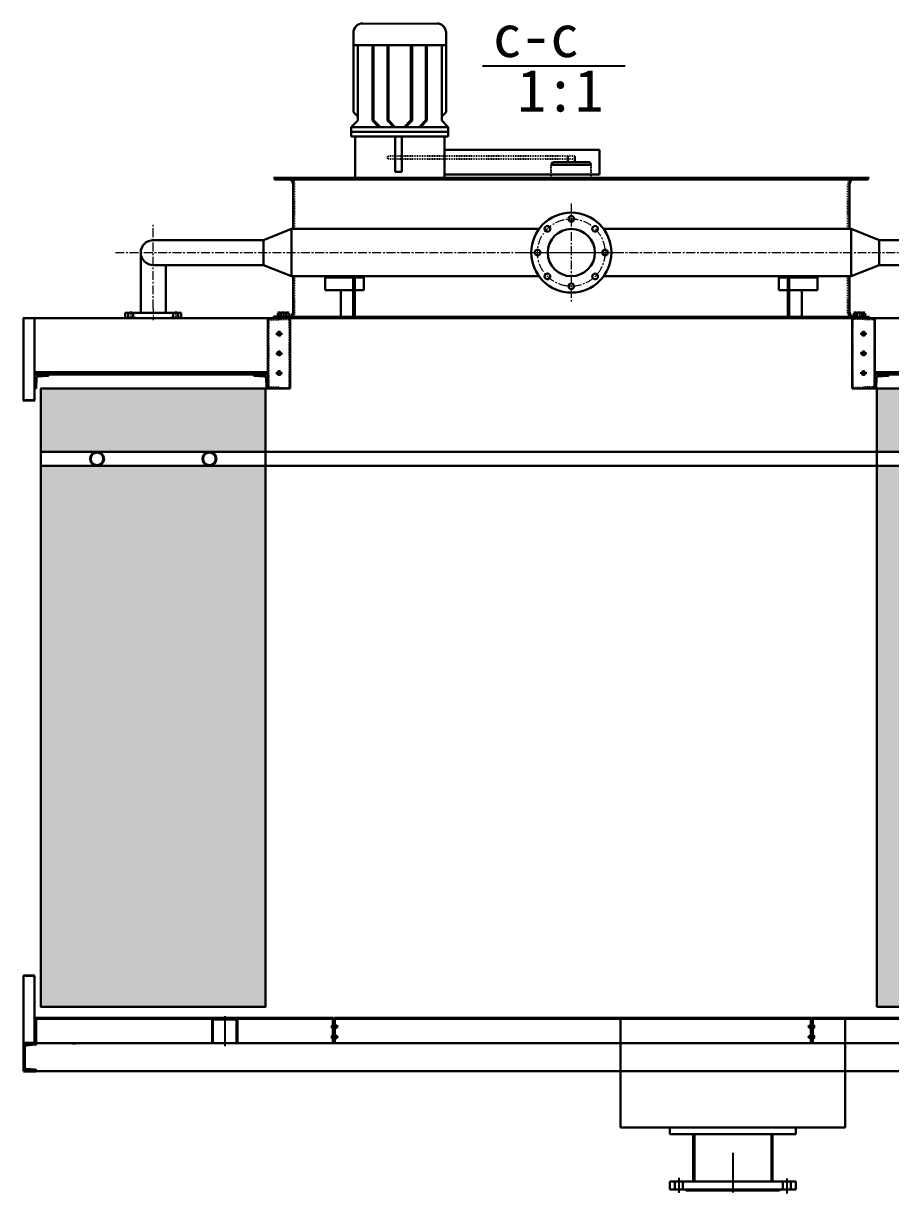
# Model space of a CAD drawing. Header units: millimetres. Extents: x 30580 to 65675, y -20119 to -7519.
# Drawn here: x 43019 to 46105, y -17993 to -13826 of the extents above; entities that cross this region are included whole.
import ezdxf

# ---------------------------------------------------------------- set-up
doc = ezdxf.new("R2010")
doc.units = ezdxf.units.MM
for name, pattern in [('CENTER', [50.799999713897705, 31.75, -6.349999904632568, 6.349999904632568, -6.349999904632568]), ('CENTER2', [28.574999094009403, 19.04999923706055, -3.174999952316284, 3.174999952316284, -3.174999952316284]), ('EB_DASH', [6, 3, -3]), ('EB_DASHDOT', [39, 30, -3, 3, -3])]:
    doc.linetypes.add(name, pattern=pattern)
for name, color, linetype, lineweight in [('01', 7, 'Continuous', 30), ('2细线层', 4, 'Continuous', 18), ('CAXA0', 7, 'Continuous', 35), ('CAXA1', 1, 'EB_DASHDOT', 25), ('CAXA2', 6, 'EB_DASH', 25), ('中心线层', 1, 'CENTER', 18), ('点化线', 1, 'CENTER2', 13), ('轮廓线', 7, 'Continuous', 30)]:
    doc.layers.add(name, color=color, linetype=linetype, lineweight=lineweight)

# ---------------------------------------------------------------- blocks, each defined once
blk = doc.blocks.new('CAXBLOCK12')
at = {"layer": 'CAXA0'}
for p, q in [((0, 0), (0, -100)), ((45, 0), (0, 0)), ((45, -2.752012759203353), (45, 0)), ((4, -14.52540580533605), (4, -85.47459419466395)), ((42.69936305570809, -5.244050955541752), (10.16570701070668, -7.846743439142301)), ((0, -100), (45, -100)), ((42.69936305570809, -94.75594904445461), (10.16570701070668, -92.15325656085406)), ((45, -97.24798724079665), (45, -100))]:
    blk.add_line(p, q, dxfattribs=at)
for centre, radius, start, end in [((10.70000000000073, -14.52540580533605), 6.699999999999996, 94.57392125992277, 180.0000000000197), ((42.5, -2.752012759203353), 2.499999999999999, 274.5739212599156, 1.982630566237098e-11), ((10.70000000000073, -85.47459419466395), 6.700000000000045, 180, 265.4260787400985), ((42.5, -97.24798724079665), 2.5, 3.256887993818641e-13, 85.4260787400992)]:
    blk.add_arc(centre, radius, start, end, dxfattribs=at)
blk = doc.blocks.new('A$C3F365CF5')
at = {"layer": '点化线'}
for p, q in [((9.743752378737554, 180.0000108328531), (38.26096123585012, 180.0000108328531)), ((5.512731149792671e-06, 100.0000108328531), (41.02404237777228, 100.0000108328531)), ((9.743752378737554, 20.00001083285315), (38.26096123585012, 20.00001083285315))]:
    blk.add_line(p, q, dxfattribs=at)
at = {"layer": '轮廓线'}
for p, q in [((14.7972062114859, 200.0000108328531), (32.7972062114859, 200.0000108328531)), ((14.7972062114859, 200.0000108328531), (14.7972062114859, 1.083285314962268e-05)), ((14.7972062114859, 189.0000108326349), (32.7972062114859, 189.0000108326349)), ((14.79720621142769, 171.0000108326349), (32.79720621142769, 171.0000108326349)), ((32.7972062114859, 200.0000108328531), (32.7972062114859, 163.7190881663118)), ((32.7972062114859, 163.7190881662536), (34.7972062114859, 160.9288321872009)), ((34.7972062114859, 160.9288321872446), (34.7972062114859, 39.0711894785054)), ((14.7972062114859, 29.00001083310053), (32.7972062114859, 29.00001083310053)), ((14.7972062114859, 11.00001083308598), (32.7972062114859, 11.00001083308598)), ((14.7972062114859, 1.083286770153791e-05), (32.7972062114859, 1.083288225345314e-05)), ((32.7972062114859, 36.28093349945266), (34.7972062114859, 39.0711894785054)), ((32.7972062114859, 36.28093349948176), (32.7972062114859, 1.083285314962268e-05))]:
    blk.add_line(p, q, dxfattribs=at)
blk = doc.blocks.new('A$C2E62218D')
at = {"layer": '01'}
for centre, radius in [((181.8021443689649, 174.0558783907327), 142.5), ((181.8021443689649, 294.0558783907327), 10), ((96.94933062657947, 258.9086921331327), 10), ((181.8021443689649, 174.0558783907327), 84), ((266.6549581113213, 258.9086921331327), 10), ((61.80214436896495, 174.0558783908054), 10), ((301.8021443689067, 174.0558783907181), 10), ((96.94933062657947, 89.20306464836176), 10), ((266.6549581113213, 89.20306464839086), 10), ((181.8021443689067, 54.05587839074724), 10)]:
    blk.add_circle(centre, radius, dxfattribs=at)
at = {"layer": '中心线层'}
for p, q in [((181.8021443689649, 348.9143907393009), (181.8021443689649, 0)), ((0, 174.0558783907327), (360.3147563575767, 174.0558783907327))]:
    blk.add_line(p, q, dxfattribs=at)
blk.add_circle((181.8021443689649, 174.0558783907327), 120, dxfattribs=at)

msp = doc.modelspace()

# ---------------------------------------------------------------- hatches: boundary and pattern name
at = {"layer": '01'}
h = msp.add_hatch(dxfattribs=at)
h.set_pattern_fill('USERPATTERN', color=256, style=0, pattern_type=0)
h.set_pattern_definition([(45, (-201922.747689261, 65165.57079542776), (1.110223024625157e-16, 1.436840979371065), [3.048, -1.016]), (135, (-201922.029269261, 65166.28921542777), (-1.436840979371065, 3.33066907387547e-16), [3.048, -1.016])])
h.paths.add_polyline_path([(43115.84426423993, -15068.69350065702), (43058.54064484777, -15068.693500657), (43058.54064484777, -15076.693500657), (43115.84426423999, -15076.693500657)], flags=0)
h.paths.add_polyline_path([(43165.84426423999, -15068.693500657), (43125.84426423999, -15068.69350065699), (43125.84426423993, -15076.693500657), (43165.84426423999, -15076.693500657)], flags=0)
h.paths.add_polyline_path([(43215.84426423999, -15068.69350065702), (43175.84426423999, -15068.69350065702), (43175.84426423999, -15076.693500657), (43215.84426423999, -15076.693500657)], flags=0)
h.paths.add_polyline_path([(43265.84426423999, -15068.69350065702), (43225.84426423999, -15068.69350065702), (43225.84426423999, -15076.693500657), (43265.84426423999, -15076.693500657)], flags=0)
h.paths.add_polyline_path([(43315.84426423999, -15068.693500657), (43275.84426423999, -15068.693500657), (43275.84426423999, -15076.693500657), (43315.84426423999, -15076.693500657)], flags=0)
h.paths.add_polyline_path([(43365.84426423999, -15068.69350065702), (43325.84426423999, -15068.69350065702), (43325.84426423999, -15076.693500657), (43365.84426423999, -15076.693500657)], flags=0)
h.paths.add_polyline_path([(43415.84426423993, -15068.693500657), (43375.84426423999, -15068.693500657), (43375.84426423999, -15076.693500657), (43415.84426423999, -15076.693500657)], flags=0)
h.paths.add_polyline_path([(43465.84426423993, -15068.69350065699), (43425.84426423999, -15068.693500657), (43425.84426423993, -15076.693500657), (43465.84426423999, -15076.693500657)], flags=0)
h.paths.add_polyline_path([(43515.84426423999, -15068.69350065702), (43475.84426423999, -15068.69350065702), (43475.84426423993, -15076.693500657), (43515.84426423993, -15076.693500657)], flags=0)
h.paths.add_polyline_path([(43565.84426423999, -15068.693500657), (43525.84426423999, -15068.693500657), (43525.84426423999, -15076.693500657), (43565.84426423999, -15076.693500657)], flags=0)
h.paths.add_polyline_path([(43615.84426423999, -15068.69350065702), (43575.84426423999, -15068.69350065702), (43575.84426423999, -15076.693500657), (43615.84426423999, -15076.693500657)], flags=0)
h.paths.add_polyline_path([(43665.84426423999, -15068.693500657), (43625.84426423999, -15068.693500657), (43625.84426423999, -15076.693500657), (43665.84426423999, -15076.693500657)], flags=0)
h.paths.add_polyline_path([(43715.84426423993, -15068.69350065702), (43675.84426423999, -15068.69350065702), (43675.84426423999, -15076.693500657), (43715.84426423993, -15076.693500657)], flags=0)
h.paths.add_polyline_path([(43765.84426423999, -15068.69350065702), (43725.84426423999, -15068.69350065702), (43725.84426423999, -15076.693500657), (43765.84426423999, -15076.693500657)], flags=0)
h.paths.add_polyline_path([(43815.84426423999, -15068.693500657), (43775.84426423999, -15068.693500657), (43775.84426423993, -15076.693500657), (43815.84426423999, -15076.693500657)], flags=0)
h.paths.add_polyline_path([(43888.47289830922, -15068.69350065702), (43825.84426423999, -15068.69350065703), (43825.84426423999, -15076.693500657), (43888.47289830922, -15076.693500657)], flags=0)
h = msp.add_hatch(dxfattribs=at)
h.set_pattern_fill('USERPATTERN', color=256, style=0, pattern_type=0)
h.set_pattern_definition([(135, (-201922.747689261, 65165.57079542776), (-1.436840979371065, 6.661338147750939e-16), [3.048, -1.016]), (45.00000000000001, (-201923.466109261, 65166.28921542777), (3.33066907387547e-16, 1.436840979371065), [3.048, -1.016])])
h.paths.add_polyline_path([(46821.2369908348, -15068.69350065702), (46878.54061022696, -15068.693500657), (46878.5406102269, -15076.693500657), (46821.23699083475, -15076.693500657)], flags=0)
h.paths.add_polyline_path([(46771.23699083475, -15068.693500657), (46811.2369908348, -15068.69350065699), (46811.2369908348, -15076.693500657), (46771.2369908348, -15076.693500657)], flags=0)
h.paths.add_polyline_path([(46721.23699083475, -15068.69350065702), (46761.2369908348, -15068.69350065702), (46761.23699083475, -15076.693500657), (46721.2369908348, -15076.693500657)], flags=0)
h.paths.add_polyline_path([(46671.2369908348, -15068.69350065702), (46711.2369908348, -15068.69350065702), (46711.2369908348, -15076.693500657), (46671.23699083475, -15076.693500657)], flags=0)
h.paths.add_polyline_path([(46621.23699083475, -15068.693500657), (46661.2369908348, -15068.693500657), (46661.2369908348, -15076.693500657), (46621.2369908348, -15076.693500657)], flags=0)
h.paths.add_polyline_path([(46571.2369908348, -15068.69350065702), (46611.2369908348, -15068.69350065702), (46611.23699083475, -15076.693500657), (46571.2369908348, -15076.693500657)], flags=0)
h.paths.add_polyline_path([(46521.2369908348, -15068.693500657), (46561.2369908348, -15068.693500657), (46561.2369908348, -15076.693500657), (46521.2369908348, -15076.693500657)], flags=0)
h.paths.add_polyline_path([(46471.2369908348, -15068.69350065699), (46511.2369908348, -15068.693500657), (46511.2369908348, -15076.693500657), (46471.2369908348, -15076.693500657)], flags=0)
h.paths.add_polyline_path([(46421.2369908348, -15068.69350065702), (46461.2369908348, -15068.69350065702), (46461.2369908348, -15076.693500657), (46421.2369908348, -15076.693500657)], flags=0)
h.paths.add_polyline_path([(46371.2369908348, -15068.693500657), (46411.2369908348, -15068.693500657), (46411.2369908348, -15076.693500657), (46371.23699083475, -15076.693500657)], flags=0)
h.paths.add_polyline_path([(46321.2369908348, -15068.69350065702), (46361.2369908348, -15068.69350065702), (46361.2369908348, -15076.693500657), (46321.2369908348, -15076.693500657)], flags=0)
h.paths.add_polyline_path([(46271.2369908348, -15068.693500657), (46311.2369908348, -15068.693500657), (46311.2369908348, -15076.693500657), (46271.2369908348, -15076.693500657)], flags=0)
h.paths.add_polyline_path([(46221.2369908348, -15068.69350065702), (46261.2369908348, -15068.69350065702), (46261.2369908348, -15076.693500657), (46221.2369908348, -15076.693500657)], flags=0)
h.paths.add_polyline_path([(46171.2369908348, -15068.69350065702), (46211.2369908348, -15068.69350065702), (46211.23699083475, -15076.693500657), (46171.23699083475, -15076.693500657)], flags=0)
h.paths.add_polyline_path([(46121.2369908348, -15068.693500657), (46161.2369908348, -15068.693500657), (46161.2369908348, -15076.693500657), (46121.2369908348, -15076.693500657)], flags=0)
h.paths.add_polyline_path([(46048.60835676552, -15068.69350065702), (46111.2369908348, -15068.69350065703), (46111.23699083475, -15076.693500657), (46048.60835676552, -15076.693500657)], flags=0)
at = {"layer": '2细线层'}
h = msp.add_hatch(dxfattribs=at)
h.set_pattern_fill('HONEY', color=256, scale=10, style=0)
h.set_pattern_definition([(0, (-189834.2508251867, 72633.76065054853), (47.625, 27.4963), [31.75, -63.5]), (120, (-189834.2508251867, 72633.76065054853), (-47.62499431007805, 27.49630985523391), [31.74999999999998, -63.49999999999995]), (59.99999999999999, (-189834.2508251867, 72633.76065054853), (5.689921946938625e-06, 54.99260985523389), [-63.5, 31.75])])
h.paths.add_polyline_path([(43880.54064482903, -15351.69350065699), (43080.54064482903, -15351.69350065699), (43080.54064482903, -17327.31120581992), (43880.54064482903, -17327.31120581992)])
h.paths.add_polyline_path([(43880.54064482903, -15401.69350065699), (43880.54064482903, -15126.69350065699), (43080.54064482903, -15126.69350065699), (43080.54064482903, -15401.69350065699)])
h.paths.add_polyline_path([(46056.54064484777, -15126.69350065699), (46056.54064484777, -15401.69350065699), (46856.54064484777, -15401.69350065699), (46856.54064484777, -15126.69350065699)])
h.paths.add_polyline_path([(46056.54064484777, -17327.31120581992), (46856.54064484777, -17327.31120581992), (46856.54064484777, -15351.69350065699), (46056.54064484777, -15351.69350065699)])

# ---------------------------------------------------------------- linework, layer by layer
at = {"ltscale": 150}
msp.add_line((44226.0951926385, -13826.31061990236), (44489.70042528542, -13826.31061990236), dxfattribs=at)
at = {"color": 3, "ltscale": 150}
msp.add_line((44652.32864382543, -13977.78084130242), (45160.04652209964, -13977.78084130242), dxfattribs=at)
for p, q in [((45407.04064484777, -17781.3106199023), (45407.04064484777, -17949.8506199023)), ((45680.04064484777, -17781.31061990229), (45680.04064484777, -17949.8506199023))]:
    msp.add_line(p, q)
at = {"layer": '01', "ltscale": 10}
for p, q in [((44193.14453855767, -14142.32066729815), (44193.14453855767, -13859.26126852571)), ((44522.65107936614, -14142.32066729815), (44522.65107936614, -13859.26126852571)), ((44522.65107936614, -13903.90459241132), (44193.14453855767, -13903.90459241132)), ((44208.27494109298, -14172.5814723689), (44208.27494109298, -13903.90459241132)), ((44261.23134996688, -14172.5814723689), (44261.23134996688, -13903.90459241132)), ((44265.01395060057, -14171.01466788531), (44265.01395060057, -13903.90459241132)), ((44314.18775884066, -14172.5814723689), (44314.18775884066, -13903.90459241132)), ((44317.97035947446, -14171.01466788531), (44317.97035947446, -13903.90459241132)), ((44397.82525844946, -14171.01466788531), (44397.82525844946, -13903.90459241132)), ((44401.60785908315, -14172.5814723689), (44401.60785908361, -13903.90459241132)), ((44450.78166732324, -14171.01466788531), (44450.78166732324, -13903.90459241132)), ((44454.56426795716, -14172.5814723689), (44454.56426795716, -13903.90459241132)), ((44507.52067683094, -14172.5814723689), (44507.52067683094, -13903.90459241132)), ((44208.27494109298, -14157.45106983353), (44193.14453855767, -14142.32066729815)), ((44507.52067683094, -14157.45106983353), (44522.65107936614, -14142.32066729815)), ((44208.27494109298, -14172.5814723689), (44185.57933728995, -14195.27707617196)), ((44530.21628063386, -14195.27707617196), (44185.57933728995, -14195.27707617196)), ((44185.57933728995, -14195.27707617196), (44185.57933728995, -14228.90019258099)), ((44261.23134996688, -14172.5814723689), (44283.92695377003, -14195.27707617196)), ((44265.01395060057, -14171.01466788531), (44289.27635888725, -14195.27707617195)), ((44314.18775884066, -14172.5814723689), (44336.88336264358, -14195.27707617196)), ((44317.97035947446, -14171.01466788531), (44342.23276776115, -14195.27707617195)), ((44397.82525844946, -14171.01466788531), (44373.56285016278, -14195.27707617195)), ((44401.60785908315, -14172.5814723689), (44378.91225528023, -14195.27707617196)), ((44450.78166732324, -14171.01466788531), (44426.51925903656, -14195.27707617195)), ((44454.56426795716, -14172.5814723689), (44431.86866415401, -14195.27707617196)), ((44507.52067683094, -14172.5814723689), (44530.21628063386, -14195.27707617196)), ((44530.21628063386, -14212.08863437648), (44185.57933728995, -14212.08863437648)), ((44530.21628063386, -14228.900192581), (44185.57933728995, -14228.90019258099)), ((43908.47289830922, -14376.31061990238), (43964.24979089315, -14376.31061990238)), ((43912.15503627701, -14381.88830914541), (43912.15503627701, -14376.31061990238)), ((43912.15503627701, -14376.31061990238), (45964.92618921619, -14376.31061990241)), ((43912.15503627701, -14381.88830914541), (43964.249788773, -14381.88830914541)), ((43912.15503627701, -14381.88830914542), (45964.92618921619, -14381.88830914544)), ((43978.19401400081, -14558.31061990248), (43978.19401400087, -14395.83253225271)), ((44549.887935149, -14376.31061990238), (45968.60835678408, -14376.31061990242)), ((45958.88724107387, -14558.31061990248), (45958.88724107387, -14395.83253225271)), ((46028.60835676552, -14376.31061990238), (45972.83146418158, -14376.31061990238)), ((46024.92621879773, -14381.88830914541), (45972.83146630174, -14381.88830914541)), ((46024.92621879773, -14381.88830914541), (46024.92621879773, -14376.31061990238)), ((43978.19401400087, -14856.78870755187), (43978.19401400081, -14726.31061990248)), ((45958.88724107387, -14856.78870755187), (45958.88724107387, -14726.31061990248)), ((43968.47289830922, -14876.31061990239), (45968.60835678408, -14876.31061990248))]:
    msp.add_line(p, q, dxfattribs=at)
at = {"layer": '01'}
for p, q in [((43872.52401466433, -14597.81061990247), (43972.52401466433, -14558.31061990248)), ((43972.52401466433, -14558.3106199025), (44853.43089727963, -14558.3106199025)), ((43972.52401466433, -14726.31061990248), (43972.52401466433, -14558.31061990248)), ((45083.65035779505, -14558.31061990251), (45964.55724041034, -14558.31061990248)), ((45964.55724041034, -14726.31061990248), (45964.55724041034, -14558.31061990248)), ((46064.55724041034, -14597.81061990247), (45964.55724041034, -14558.31061990248)), ((43480.54062752808, -14597.81061990247), (43872.52401466433, -14597.81061990247)), ((43872.52401466433, -14686.81061990245), (43872.52401466433, -14597.81061990247)), ((46456.54062754659, -14597.81061990247), (46064.55724041034, -14597.81061990247)), ((46064.55724041034, -14686.81061990245), (46064.55724041034, -14597.81061990247)), ((43436.04062752803, -14856.3106199025), (43436.04062752814, -14642.31061990245)), ((43480.54062752808, -14686.81061990247), (43872.52401466433, -14686.81061990247)), ((43525.04062752808, -14856.3106199025), (43525.04062752814, -14686.81061990247)), ((43872.52401466433, -14686.81061990247), (43972.52401466433, -14726.31061990248)), ((46064.55724041034, -14686.81061990247), (45964.55724041034, -14726.31061990248)), ((46456.54062754659, -14686.81061990247), (46064.55724041034, -14686.81061990247)), ((43972.52401466433, -14726.31061990248), (44853.43089727963, -14726.31061990248)), ((44230.28335147676, -14726.31061990245), (44092.24723967873, -14726.31061990247)), ((44092.24723967873, -14776.31061990247), (44092.24723967873, -14726.31061990247)), ((44230.28335147676, -14731.31061990245), (44092.24723967873, -14731.31061990247)), ((44192.7590506632, -14731.31061990245), (44192.7590506632, -14876.31061990241)), ((44197.7590506632, -14731.31061990245), (44197.7590506632, -14876.31061990241)), ((44230.28335147676, -14776.31061990245), (44230.28335147676, -14726.31061990245)), ((45083.65035779505, -14726.3106199025), (45964.55724041034, -14726.3106199025)), ((45706.79790359792, -14726.31061990245), (45844.83401539594, -14726.31061990247)), ((45706.79790359792, -14776.31061990245), (45706.79790359792, -14726.31061990245)), ((45706.79790359792, -14731.31061990245), (45844.83401539594, -14731.31061990247)), ((45739.32220441148, -14731.31061990245), (45739.32220441154, -14876.31061990241)), ((45744.32220441148, -14731.31061990245), (45744.32220441154, -14876.31061990241)), ((45844.83401539594, -14776.31061990247), (45844.83401539594, -14726.31061990247)), ((44192.75905066314, -14776.31061990245), (44092.24723967873, -14776.31061990247)), ((44147.75905066314, -14776.31061990247), (44147.7590506632, -14876.31061990241)), ((44230.28335147676, -14776.31061990245), (44197.7590506632, -14776.31061990245)), ((45706.79790359792, -14776.31061990245), (45739.32220441148, -14776.31061990245)), ((45744.32220441154, -14776.31061990245), (45844.83401539594, -14776.31061990247)), ((45789.32220441154, -14776.31061990247), (45789.32220441154, -14876.31061990241)), ((43055.54064484777, -14876.3106199025), (46881.54064484777, -14876.31061990251)), ((43888.47289830922, -14876.3106199025), (43888.47289830922, -15126.3106199025)), ((43968.47289830922, -15126.3106199025), (43968.47289830922, -14876.3106199025)), ((45968.60835676552, -15126.3106199025), (45968.60835676552, -14876.3106199025)), ((46048.60835676552, -14876.3106199025), (46048.60835676552, -15126.3106199025)), ((43058.54064484783, -15068.693500657), (43888.47289830922, -15068.693500657)), ((43058.54064484783, -15126.693500657), (43058.54064484783, -15076.693500657)), ((43058.54064484783, -15076.693500657), (43108.54064484783, -15076.693500657)), ((43058.54064484783, -15076.693500657), (43888.47289830922, -15076.693500657)), ((43058.54064484783, -15076.693500657), (43058.54064484777, -15126.693500657)), ((43070.04064484789, -15083.19350065702), (43106.04064484777, -15081.693500657)), ((43108.54064484777, -15079.193500657), (43108.54064484783, -15076.693500657)), ((43115.84426423999, -15068.693500657), (43115.84426423999, -15076.693500657)), ((43125.84426423999, -15068.693500657), (43125.84426423999, -15076.693500657)), ((43165.84426423999, -15068.693500657), (43165.84426423999, -15076.693500657)), ((43175.84426423999, -15068.693500657), (43175.84426423999, -15076.693500657)), ((43215.84426423999, -15068.693500657), (43215.84426423999, -15076.693500657)), ((43225.84426423999, -15068.693500657), (43225.84426423999, -15076.693500657)), ((43265.84426423999, -15068.693500657), (43265.84426423999, -15076.693500657)), ((43275.84426423999, -15068.693500657), (43275.84426423999, -15076.693500657)), ((43315.84426423999, -15068.693500657), (43315.84426423999, -15076.693500657)), ((43325.84426423999, -15068.693500657), (43325.84426423999, -15076.693500657)), ((43365.84426423999, -15068.693500657), (43365.84426423999, -15076.693500657)), ((43375.84426423999, -15068.693500657), (43375.84426423999, -15076.693500657)), ((43415.84426423999, -15068.693500657), (43415.84426423999, -15076.693500657)), ((43425.84426423999, -15068.693500657), (43425.84426423999, -15076.693500657)), ((43465.84426423999, -15068.693500657), (43465.84426423999, -15076.693500657)), ((43475.84426423999, -15068.693500657), (43475.84426423999, -15076.693500657)), ((43515.84426423999, -15068.693500657), (43515.84426423999, -15076.693500657)), ((43525.84426423999, -15068.693500657), (43525.84426423999, -15076.693500657)), ((43565.84426423999, -15068.693500657), (43565.84426423999, -15076.693500657)), ((43575.84426423999, -15068.693500657), (43575.84426423999, -15076.693500657)), ((43615.84426423999, -15068.693500657), (43615.84426423999, -15076.693500657)), ((43625.84426423999, -15068.693500657), (43625.84426423999, -15076.693500657)), ((43665.84426423999, -15068.693500657), (43665.84426423999, -15076.693500657)), ((43675.84426423999, -15068.693500657), (43675.84426423999, -15076.693500657)), ((43715.84426423999, -15068.693500657), (43715.84426423999, -15076.693500657)), ((43725.84426423999, -15068.693500657), (43725.84426423999, -15076.693500657)), ((43765.84426423999, -15068.693500657), (43765.84426423999, -15076.693500657)), ((43775.84426423999, -15068.693500657), (43775.84426423999, -15076.693500657)), ((43815.84426423999, -15068.693500657), (43815.84426423999, -15076.693500657)), ((43825.84426423999, -15068.693500657), (43825.84426423999, -15076.693500657)), ((43888.47289830922, -15076.693500657), (43838.47289830922, -15076.693500657)), ((43838.47289830922, -15079.193500657), (43838.47289830922, -15076.693500657)), ((43876.97289830922, -15083.19350065702), (43840.97289830922, -15081.693500657)), ((43888.47289830922, -15126.693500657), (43888.47289830922, -15076.693500657)), ((46878.5406102269, -15068.693500657), (46048.60835676552, -15068.693500657)), ((46878.5406102269, -15076.693500657), (46048.60835676552, -15076.693500657)), ((46048.60835676552, -15126.693500657), (46048.60835676552, -15076.693500657)), ((46048.60835676552, -15076.693500657), (46098.60835676552, -15076.693500657)), ((46060.10835676557, -15083.19350065702), (46096.10835676546, -15081.693500657)), ((46098.60835676546, -15079.193500657), (46098.60835676552, -15076.693500657)), ((43063.54064484777, -15124.193500657), (43065.04064484789, -15088.19350065702)), ((43883.47289830922, -15124.193500657), (43881.97289830922, -15088.19350065702)), ((46053.60835676546, -15124.193500657), (46055.10835676557, -15088.19350065702)), ((43058.54064484783, -15126.693500657), (43061.04064484777, -15126.693500657)), ((43888.47289830922, -15126.693500657), (43885.97289830922, -15126.693500657)), ((43888.47289830922, -15126.3106199025), (43968.47289830922, -15126.3106199025)), ((46048.60835676552, -15126.3106199025), (45968.60835676552, -15126.3106199025)), ((46048.60835676552, -15126.693500657), (46051.10835676546, -15126.693500657)), ((43080.54064482903, -15401.69350065699), (43080.54064482903, -15351.69350065699)), ((43080.54064482903, -15351.69350065699), (46856.54064484777, -15351.69350065699)), ((43880.54064482903, -15351.69350065699), (43880.54064482903, -15401.69350065699)), ((46856.54064484777, -15401.69350065699), (43080.54064482903, -15401.69350065699)), ((45319.73914484771, -17781.31061990239), (45319.73914484771, -17757.31061990238)), ((45402.66810053172, -17949.8506199023), (45402.66810053166, -17781.31061990238)), ((45684.41318916394, -17949.8506199023), (45684.41318916388, -17781.31061990238)), ((45767.34214484783, -17781.31061990236), (45767.34214484783, -17757.31061990238))]:
    msp.add_line(p, q, dxfattribs=at)
for centre, radius in [((43928.47289830922, -14931.3106199025), 6.5), ((46008.60835676552, -14931.3106199025), 6.5), ((43928.47289830922, -15001.3106199025), 6.5), ((46008.60835676552, -15001.3106199025), 6.5), ((43928.47289830922, -15071.3106199025), 6.5), ((46008.60835676552, -15071.3106199025), 6.5), ((43280.54064482903, -15376.69350065699), 25), ((43280.54064482903, -15376.69350065699), 22.5), ((43680.54064482903, -15376.69350065699), 25), ((43680.54064482903, -15376.69350065699), 22.5)]:
    msp.add_circle(centre, radius, dxfattribs=at)
at = {"layer": '01', "ltscale": 10}
for centre, radius, start, end in [((44226.0951926385, -13859.26127398323), 32.95065408086521, 90, 180), ((44489.70042528542, -13859.26127398323), 32.95065408086521, 0, 90), ((44195.75604096199, -14232.68279321485), 3.782600633829134, 0, 90), ((44521.00286624748, -14232.68279321485), 3.782600633843686, 90, 180.0000000008338)]:
    msp.add_arc(centre, radius, start, end, dxfattribs=at)
at = {"layer": '01'}
for centre, radius, start, end in [((43480.54062752808, -14642.31061990247), 44.5, 90, 270), ((43106.04064484777, -15079.193500657), 2.5, 270, 0), ((43840.97289830922, -15079.193500657), 2.5, 180.0000000008338, 270), ((46096.10835676546, -15079.193500657), 2.5, 270, 0), ((43061.04064484777, -15124.193500657), 2.5, 270, 0), ((43070.04064484789, -15088.19350065702), 5, 90, 180), ((43876.97289830922, -15088.19350065702), 5, 0, 90), ((43885.97289830922, -15124.193500657), 2.5, 180, 270), ((46051.10835676546, -15124.193500657), 2.5, 270, 0), ((46060.10835676557, -15088.19350065702), 5, 90, 180)]:
    msp.add_arc(centre, radius, start, end, dxfattribs=at)
at = {"layer": 'CAXA0'}
for p, q in [((43908.47289830922, -14876.31061990239), (43908.47289830922, -14870.73293065933)), ((43964.24979089339, -14870.73293065933), (43908.47289830922, -14870.73293065933)), ((43908.47289830922, -14870.73293065938), (43964.24979089339, -14870.73293065938)), ((43924.01177376263, -14858.21345773047), (43924.01177376263, -14870.73293065936)), ((43962.65513839362, -14870.73293065936), (43924.01177376263, -14870.73293065936)), ((43954.48883456421, -14870.73293065936), (43932.17807759215, -14870.73293065936)), ((43933.6726149204, -14858.21345773047), (43933.6726149204, -14870.73293065936)), ((43952.99429723596, -14858.21345773047), (43952.99429723596, -14870.73293065936)), ((43962.65513839362, -14858.21345773047), (43962.65513839362, -14870.73293065936)), ((43977.91228348236, -14870.73293065938), (45959.16897159231, -14870.73293065938)), ((45972.83146418135, -14870.73293065933), (46028.60835676552, -14870.73293065933)), ((45974.42611668112, -14858.21345773047), (45974.42611668112, -14870.73293065936)), ((45974.42611668112, -14870.73293065936), (46013.06948131211, -14870.73293065936)), ((45982.59242051053, -14870.73293065936), (46004.90317748259, -14870.73293065936)), ((45984.08695783878, -14858.21345773047), (45984.08695783878, -14870.73293065936)), ((46003.40864015433, -14858.21345773047), (46003.40864015433, -14870.73293065936)), ((46013.06948131211, -14858.21345773047), (46013.06948131211, -14870.73293065936)), ((46028.60835676552, -14876.31061990239), (46028.60835676552, -14870.73293065933)), ((43055.54064484777, -15168.69350065699), (43021.54064484777, -15168.69350065699)), ((43055.54064484777, -17217.51061990237), (43021.54064484777, -17217.51061990237))]:
    msp.add_line(p, q, dxfattribs=at)
at = {"layer": 'CAXA0', "linetype": 'Continuous'}
msp.add_line((43193.63279797764, -17457.31061990239), (43205.63279797764, -17457.31061990239), dxfattribs=at)
at = {"layer": 'CAXA0'}
for centre, radius, start, end in [((43964.2497908935, -14395.83253225271), 13.94422310730442, 0, 90), ((45972.83146418123, -14395.83253225271), 13.94422310730442, 90, 180), ((43928.84219434157, -14865.68952273338), 8.900815181563196, 57.13276776286789, 122.8672322371321), ((43943.33345607818, -14890.25484301021), 33.46613545840376, 73.22134511560024, 106.7786548843998), ((43957.82471781479, -14865.68952273336), 8.900815181576926, 57.13276776286789, 122.8672322371321), ((43964.24979089339, -14856.78870755186), 13.94422310747905, 270, 0), ((45972.83146418135, -14856.78870755186), 13.94422310747905, 180, 270), ((45979.25653725995, -14865.68952273336), 8.900815181571847, 57.13276776286789, 122.8672322371321), ((45993.74779899656, -14890.25484301021), 33.46613545840398, 73.22134511560024, 106.7786548843998), ((46008.23906073316, -14865.68952273338), 8.900815181568275, 57.13276776286789, 122.8672322371321), ((43021.54064484777, -14879.3106199025), 3, 90, 180), ((43055.54064484777, -14879.3106199025), 3, 0, 90), ((43021.54064484777, -15165.69350065699), 3, 180.0000000008338, 270), ((43055.54064484777, -15165.69350065699), 3, 270, 0), ((43021.54064484777, -17220.51061990237), 3, 89.99999999666495, 179.9999999966649), ((43055.54064484777, -17220.51061990237), 3, 0, 90), ((43021.54064484777, -17454.31061990239), 3, 180, 270), ((43055.54064484777, -17454.31061990239), 3, 269.9999999966649, 359.9999999991662)]:
    msp.add_arc(centre, radius, start, end, dxfattribs=at)
at = {"layer": 'CAXA1', "linetype": 'EB_DASHDOT', "lineweight": 25}
for p, q in [((43943.33345607818, -14854.0301907982), (43943.33345607818, -14874.91619759164)), ((45993.74779899656, -14854.0301907982), (45993.74779899656, -14874.91619759164)), ((43917.1369770211, -14931.3106199025), (43940.11654953657, -14931.3106199025)), ((43928.47289830922, -14921.47774252757), (43928.47289830922, -14941.08514311395)), ((46019.94427805369, -14931.3106199025), (45996.96470553822, -14931.3106199025)), ((46008.60835676552, -14921.47774252757), (46008.60835676552, -14941.08514311395)), ((43928.47289830922, -14991.47774252757), (43928.47289830922, -15011.08514311395)), ((46008.60835676552, -14991.47774252757), (46008.60835676552, -15011.08514311395)), ((43917.1369770211, -15001.3106199025), (43940.11654953657, -15001.3106199025)), ((46019.94427805369, -15001.3106199025), (45996.96470553822, -15001.3106199025)), ((43917.1369770211, -15071.3106199025), (43940.11654953657, -15071.3106199025)), ((43928.47289830922, -15061.47774252757), (43928.47289830922, -15081.08514311395)), ((46019.94427805369, -15071.3106199025), (45996.96470553822, -15071.3106199025)), ((46008.60835676552, -15061.47774252757), (46008.60835676552, -15081.08514311395))]:
    msp.add_line(p, q, dxfattribs=at)
at = {"layer": 'CAXA1', "linetype": 'EB_DASHDOT', "lineweight": 25, "ltscale": 10}
msp.add_line((43735.19402015243, -17361.26930209003), (43735.19402015243, -17468.46675501858), dxfattribs=at)
at = {"layer": 'CAXA1', "linetype": 'EB_DASHDOT', "ltscale": 5}
for p, q in [((45543.54064484777, -17847.98910772527), (45543.54064484777, -17949.8506199023)), ((45351.19914484781, -17937.21021255195), (45351.19914484781, -17990.4946753829)), ((45543.54064484777, -17931.78735584385), (45543.54064484777, -17988.96337734078)), ((45735.8821448478, -17939.68417916194), (45735.8821448478, -17992.85522314301))]:
    msp.add_line(p, q, dxfattribs=at)
at = {"layer": 'CAXA2'}
for p, q in [((44980.55071642988, -14299.12856315005), (44314.39179296621, -14299.12856314963)), ((44314.39179296621, -14299.12856314963), (44314.39179296621, -14309.85518300695)), ((44980.55071642988, -14309.85518300736), (44314.39179296621, -14309.85518300695)), ((44897.28965888776, -14376.31061990239), (44897.28965888776, -14330.12944976589)), ((45039.7915958982, -14376.31061990239), (45039.7915958982, -14330.12944976589)), ((43983.77170324382, -14558.31061990248), (43983.77170324388, -14395.83253225313)), ((45953.30955183085, -14558.31061990248), (45953.30955183085, -14395.83253225313)), ((43983.77170324388, -14856.7887075517), (43983.77170324382, -14726.31061990248)), ((45953.30955183085, -14856.7887075517), (45953.30955183085, -14726.31061990248)), ((43888.47289830922, -14878.81061990251), (43965.97289830922, -14878.81061990251)), ((43888.47289830922, -14880.81061990251), (43928.47289830922, -14880.81061990251)), ((43890.47289830922, -14880.81061990251), (43890.47289830928, -15121.8106199025)), ((43928.47289830922, -14878.81061990251), (43928.47289830922, -14880.81061990251)), ((43965.97289830922, -15126.3106199025), (43965.97289830922, -14876.3106199025)), ((45971.10835676552, -15126.3106199025), (45971.10835676552, -14876.3106199025)), ((46048.60835676557, -14878.81061990251), (45971.10835676552, -14878.81061990251)), ((46008.60835676552, -14878.81061990251), (46008.60835676552, -14880.81061990251)), ((46048.60835676557, -14880.81061990251), (46008.60835676552, -14880.81061990251)), ((46046.60835676557, -14880.81061990251), (46046.60835676546, -15121.8106199025)), ((43888.47289830922, -15121.8106199025), (43928.47289830916, -15121.81061990248)), ((43888.47289830922, -15123.8106199025), (43965.97289830922, -15123.81061990248)), ((43928.47289830922, -15121.81061990248), (43928.47289830922, -15123.81061990248)), ((46048.60835676552, -15123.8106199025), (45971.10835676552, -15123.81061990248)), ((46008.60835676557, -15121.81061990248), (46008.60835676557, -15123.81061990248)), ((46048.60835676552, -15121.8106199025), (46008.60835676557, -15121.81061990248))]:
    msp.add_line(p, q, dxfattribs=at)
for centre, radius, start, end in [((43964.24979089315, -14395.83253225313), 19.52191235075588, 0, 90), ((45972.83146418158, -14395.83253225313), 19.52191235075588, 90, 180), ((43964.24979089315, -14856.78870755167), 19.52191235069768, 270, 0), ((45972.83146418158, -14856.78870755167), 19.52191235069768, 180, 270)]:
    msp.add_arc(centre, radius, start, end, dxfattribs=at)
at = {"layer": '中心线层'}
for p, q in [((43480.54062752808, -14841.51341920374), (43480.54062752808, -14543.32039282793)), ((43345.87513953818, -14642.31061990247), (46560.93385369038, -14642.31061990245))]:
    msp.add_line(p, q, dxfattribs=at)
at = {"layer": '轮廓线'}
for p, q in [((44530.21628063386, -14195.27707617196), (44530.21628063386, -14228.900192581)), ((44199.53864159579, -14232.68279321485), (44199.53864159579, -14376.31061990239)), ((44342.1639730613, -14228.900192581), (44342.1639730613, -14355.33829490916)), ((44365.55102297272, -14355.33829490916), (44365.55102297266, -14228.900192581)), ((44517.22026561368, -14376.31061990236), (44517.22026561368, -14232.68279321485)), ((45068.98366424393, -14276.31061990239), (44517.22026561368, -14276.31061990239)), ((45068.98366424393, -14364.66545293281), (45068.98366424393, -14276.31061990239)), ((44897.28965888776, -14330.12944976589), (44902.6182657749, -14320.58180286466)), ((45039.7915958982, -14330.12944976589), (44897.28965888776, -14330.12944976589)), ((45034.46298901107, -14320.58180286466), (44902.6182657749, -14320.58180286466)), ((44956.53053835609, -14320.58180286466), (44956.53053835609, -14299.12856315005)), ((44980.55071642988, -14320.58180286466), (44980.55071642988, -14299.12856315005)), ((45039.7915958982, -14330.12944976589), (45034.46298901107, -14320.58180286466)), ((44342.1639730613, -14355.33829490916), (44365.55102297272, -14355.33829490916)), ((44517.22026561368, -14364.6654529328), (45068.98366424393, -14364.6654529328)), ((44199.53864159579, -14376.31061990239), (44517.2202656138, -14376.31061990236)), ((43018.54064484789, -15165.69350065699), (43018.54064484812, -14879.31057833496)), ((43055.54064484777, -14876.3106199025), (43021.54064484777, -14876.3106199025)), ((43055.54064484777, -14876.3106199025), (43053.97160627878, -14876.3106199025)), ((43058.54064484754, -14879.31058224544), (43058.54064484789, -15165.69350065699)), ((44718.54062754665, -14876.31061990242), (45218.54062754665, -14876.31061990244)), ((45221.54062754665, -14876.31061990244), (46068.54062754659, -14876.31061990247)), ((43018.54064484777, -17220.51061990237), (43018.54064484777, -17454.31061990239)), ((43018.54064484777, -17357.31061990239), (43018.54064484777, -17220.51061990237)), ((43058.54064484777, -17220.51061990237), (43058.54064484777, -17454.31061990239)), ((43696.19402098212, -17370.31061990239), (43774.19402098247, -17370.31061990236)), ((43774.19402098224, -17373.31061990236), (43696.1940193225, -17373.31061990236)), ((44125.30385856422, -17367.31061990238), (45823.57373709626, -17367.31061990238)), ((44127.30385856422, -17370.31061990239), (45820.57373709626, -17370.31061990239)), ((45143.54064484777, -17367.31061993935), (45143.54064484777, -17757.31061990239)), ((45943.54064484777, -17367.31061993935), (45943.54064484777, -17757.31061990239)), ((43690.19402098235, -17376.31061990224), (43690.19402098224, -17457.31061990236)), ((43693.19402098235, -17376.31061990242), (43693.19402098235, -17457.31061990236)), ((43777.19402098235, -17376.31061990242), (43777.19402098247, -17457.31061990236)), ((43780.19402098235, -17376.31061990224), (43780.19402098247, -17457.31061990236)), ((43018.54064484777, -17457.3106199024), (46918.54064484777, -17457.31061990239)), ((43018.54064484777, -17457.31061990239), (43018.54064484777, -17557.31061990239)), ((43055.54064484777, -17457.31061990239), (43021.54064484777, -17457.31061990239)), ((46873.57373709626, -17457.31061990236), (43060.54064484777, -17457.31061990248)), ((43018.54064484777, -17557.31061990239), (46918.54064484777, -17557.31061990239)), ((45943.54064488025, -17757.31061990239), (45143.54064484777, -17757.31061990239)), ((45767.34214484783, -17781.31061990236), (45319.73914484771, -17781.31061990238)), ((45319.73914484775, -17949.8506199023), (45767.34214484784, -17949.8506199023)), ((45319.73914484775, -17949.8506199023), (45319.73914484775, -17978.16461990226)), ((45337.04214484773, -17949.8506199023), (45337.04214484773, -17978.16461990226)), ((45365.3561448477, -17949.8506199023), (45365.3561448477, -17978.1646199023)), ((45721.72514484777, -17949.8506199023), (45721.72514484777, -17978.1646199023)), ((45750.03914484775, -17949.8506199023), (45750.03914484775, -17978.16461990235)), ((45767.34214484782, -17949.8506199023), (45767.34214484782, -17978.16461990235)), ((45319.73914484777, -17978.16461990226), (45767.3421448478, -17978.1646199023)), ((45374.79414484777, -17978.1646199023), (45377.94014484777, -17981.3106199023)), ((45377.94014484777, -17981.3106199023), (45709.14114484777, -17981.3106199023)), ((45712.28714484777, -17978.1646199023), (45709.14114484777, -17981.3106199023))]:
    msp.add_line(p, q, dxfattribs=at)
at = {"layer": '轮廓线', "linetype": 'Continuous'}
for p, q in [((43060.54064484777, -17367.31061990238), (43060.54064484777, -17457.31061990238)), ((43060.54064484777, -17367.31061990238), (44122.30385856422, -17367.31061990239)), ((43063.54064484777, -17370.31061990238), (43063.54064484777, -17457.31061990238)), ((43063.54064484777, -17370.31061990238), (44120.30385856422, -17370.31061990236)), ((44120.30385856422, -17367.31061990239), (44120.30385856422, -17457.31061990238)), ((44122.30385856422, -17367.31061990238), (44122.30385856422, -17457.31061990238)), ((44125.30385856422, -17367.31061990238), (44125.30385856422, -17457.31061990238)), ((44127.30385856422, -17367.31061990238), (44127.30385856422, -17457.31061990238)), ((45820.57373709626, -17370.31061990238), (45820.57373709626, -17457.31061990229)), ((45823.57373709626, -17367.31061990236), (45823.57373709626, -17432.2606199023)), ((45823.57373709626, -17367.31135167595), (45823.57373709626, -17457.31135167595)), ((46876.5726595756, -17367.31135194169), (45825.57373709626, -17367.31061990239)), ((45825.57373709626, -17367.31061990239), (45825.57373709626, -17432.26061990231)), ((46873.57373709626, -17370.31135167595), (45825.57373709626, -17370.31061990238)), ((45828.57373709626, -17370.31061990227), (45828.57373709626, -17457.3106199023)), ((44116.30385856422, -17394.02296296609), (44116.30385856422, -17402.19046296607)), ((44116.30385856422, -17394.02296296609), (44116.30385856422, -17402.19046296607)), ((44127.30385856457, -17395.10671296608), (44116.30385856457, -17395.10671296608)), ((44116.30385856457, -17395.10671296608), (44116.30385856457, -17395.55671296609)), ((44116.30385856457, -17396.58636970984), (44116.30385856457, -17401.10671296608)), ((44127.30385856434, -17400.65671296607), (44116.30385856457, -17400.65671296607)), ((44127.30385856457, -17401.10671296608), (44116.30385856457, -17401.10671296608)), ((44116.7255140998, -17392.66171296607), (44120.30385856422, -17392.66171296607)), ((44116.7255140998, -17392.66171296607), (44120.30385856422, -17392.66171296607)), ((44116.7255140998, -17395.38421296608), (44120.30385856422, -17395.38421296608)), ((44116.7255140998, -17395.38421296608), (44120.30385856422, -17395.38421296608)), ((44116.7255140998, -17400.82921296608), (44120.30385856422, -17400.82921296608)), ((44116.7255140998, -17400.82921296608), (44120.30385856422, -17400.82921296608)), ((44116.7255140998, -17403.55171296609), (44120.30385856422, -17403.55171296609)), ((44116.7255140998, -17403.55171296609), (44120.30385856422, -17403.55171296609)), ((44116.84621438371, -17392.4395076934), (44120.30385856422, -17392.4395076934)), ((44116.84621438371, -17392.4395076934), (44120.30385856422, -17392.4395076934)), ((44127.30385856434, -17395.55671296609), (44117.05554425156, -17395.55671296609)), ((44120.30385856422, -17392.66171296607), (44120.30385856422, -17403.55171296609)), ((44120.30385856422, -17392.66171296607), (44120.30385856422, -17403.55171296609)), ((44120.30385856422, -17395.10671296608), (44120.30385856422, -17401.10671296608)), ((44120.30385856422, -17395.10671296608), (44131.30385856422, -17395.10671296608)), ((44120.30385856422, -17395.10671296608), (44120.30385856422, -17401.10671296608)), ((44120.30385856422, -17395.10671296608), (44131.30385856422, -17395.10671296608)), ((44120.30385856445, -17395.55671296609), (44130.55217287723, -17395.55671296609)), ((44120.30385856445, -17395.55671296609), (44132.30385856387, -17395.55671296609)), ((44120.30385856445, -17400.65671296607), (44131.30385856422, -17400.65671296607)), ((44120.30385856445, -17400.65671296607), (44132.30385856387, -17400.65671296607)), ((44120.30385856422, -17401.10671296608), (44132.30385856422, -17401.1066025339)), ((44120.30385856422, -17401.10671296608), (44131.30385856422, -17401.10671296608)), ((44131.76150274462, -17392.4395076934), (44128.30385856422, -17392.4395076934)), ((44128.30385856422, -17392.66171296607), (44128.30385856422, -17403.55171296609)), ((44131.88220302864, -17392.66171296607), (44128.30385856422, -17392.66171296607)), ((44128.30385856422, -17395.10671296608), (44128.30385856422, -17401.10671296608)), ((44131.88220302864, -17395.38421296608), (44128.30385856422, -17395.38421296608)), ((44131.88220302864, -17400.82921296608), (44128.30385856422, -17400.82921296608)), ((44131.88220302864, -17403.55171296609), (44128.30385856422, -17403.55171296609)), ((44132.30385856422, -17394.02296296609), (44132.30385856422, -17402.19046296607)), ((44132.30385856387, -17395.10671296608), (44132.30385856387, -17395.55671296609)), ((44132.30385856387, -17395.10671296608), (44132.30385856387, -17395.55671296609)), ((44132.30385856387, -17395.55671296609), (44134.90913271355, -17395.55671296609)), ((44132.30385856387, -17395.55671296609), (44134.90913271355, -17395.55671296609)), ((44132.30385856387, -17396.58636970984), (44132.30385856387, -17401.10671296608)), ((44132.30385856387, -17396.58636970984), (44132.30385856387, -17401.10671296608)), ((44132.30385856387, -17400.65671296607), (44134.90913271355, -17400.65671296607)), ((44132.30385856387, -17400.65671296607), (44134.90913271355, -17400.65671296607)), ((44134.90913271355, -17395.55671296609), (44137.04883677313, -17398.10671296608)), ((44134.90913271355, -17395.55671296609), (44137.04883677313, -17398.10671296608)), ((44134.90913271355, -17400.65671296607), (44137.04883677313, -17398.10671296608)), ((44134.90913271355, -17398.10671296608), (44134.90913271355, -17400.65671296607)), ((44134.90913271355, -17400.65671296607), (44137.04883677313, -17398.10671296608)), ((44134.90913271355, -17398.10671296608), (44134.90913271355, -17400.65671296607)), ((45813.96846294693, -17395.55671296609), (45811.82875888735, -17398.10671296608)), ((45813.96846294693, -17395.55671296609), (45811.82875888735, -17398.10671296608)), ((45813.96846294693, -17400.65671296607), (45811.82875888735, -17398.10671296608)), ((45813.96846294693, -17400.65671296607), (45811.82875888735, -17398.10671296608)), ((45816.57373709661, -17395.55671296609), (45813.96846294693, -17395.55671296609)), ((45816.57373709661, -17395.55671296609), (45813.96846294693, -17395.55671296609)), ((45813.96846294693, -17398.10671296608), (45813.96846294693, -17400.65671296607)), ((45813.96846294693, -17398.10671296608), (45813.96846294693, -17400.65671296607)), ((45816.57373709661, -17400.65671296607), (45813.96846294693, -17400.65671296607)), ((45816.57373709661, -17400.65671296607), (45813.96846294693, -17400.65671296607)), ((45816.57373709626, -17394.02296296609), (45816.57373709626, -17402.19046296607)), ((45816.57373709661, -17395.10671296608), (45816.57373709661, -17395.55671296609)), ((45816.57373709661, -17395.10671296608), (45816.57373709661, -17395.55671296609)), ((45828.57373709603, -17395.55671296609), (45816.57373709661, -17395.55671296609)), ((45816.57373709661, -17396.58636970984), (45816.57373709661, -17401.10671296608)), ((45816.57373709661, -17396.58636970984), (45816.57373709661, -17401.10671296608)), ((45828.57373709603, -17400.65671296607), (45816.57373709661, -17400.65671296607)), ((45828.57373709626, -17401.10671296608), (45816.57373709626, -17401.1066025339)), ((45816.99539263184, -17392.66171296607), (45820.57373709626, -17392.66171296607)), ((45816.99539263184, -17395.38421296608), (45820.57373709626, -17395.38421296608)), ((45816.99539263184, -17400.82921296608), (45820.57373709626, -17400.82921296608)), ((45816.99539263184, -17403.55171296609), (45820.57373709626, -17403.55171296609)), ((45817.11609291587, -17392.4395076934), (45820.57373709626, -17392.4395076934)), ((45828.57373709626, -17395.10671296608), (45817.57373709626, -17395.10671296608)), ((45828.57373709626, -17395.10671296608), (45817.57373709626, -17395.10671296608)), ((45828.57373709603, -17400.65671296607), (45817.57373709626, -17400.65671296607)), ((45828.57373709626, -17401.10671296608), (45817.57373709626, -17401.10671296608)), ((45828.57373709603, -17395.55671296609), (45818.32542278325, -17395.55671296609)), ((45820.57373709626, -17392.66171296607), (45820.57373709626, -17403.55171296609)), ((45820.57373709626, -17395.10671296608), (45820.57373709626, -17401.10671296608)), ((45821.57373709591, -17395.10671296608), (45832.57373709591, -17395.10671296608)), ((45821.57373709614, -17395.55671296609), (45831.82205140892, -17395.55671296609)), ((45821.57373709614, -17400.65671296607), (45832.57373709591, -17400.65671296607)), ((45821.57373709591, -17401.10671296608), (45832.57373709591, -17401.10671296608)), ((45832.03138127677, -17392.4395076934), (45828.57373709626, -17392.4395076934)), ((45832.03138127677, -17392.4395076934), (45828.57373709626, -17392.4395076934)), ((45828.57373709626, -17392.66171296607), (45828.57373709626, -17403.55171296609)), ((45832.15208156068, -17392.66171296607), (45828.57373709626, -17392.66171296607)), ((45828.57373709626, -17392.66171296607), (45828.57373709626, -17403.55171296609)), ((45832.15208156068, -17392.66171296607), (45828.57373709626, -17392.66171296607)), ((45828.57373709626, -17395.10671296608), (45828.57373709626, -17401.10671296608)), ((45828.57373709626, -17395.10671296608), (45828.57373709626, -17401.10671296608)), ((45832.15208156068, -17395.38421296608), (45828.57373709626, -17395.38421296608)), ((45832.15208156068, -17395.38421296608), (45828.57373709626, -17395.38421296608)), ((45832.15208156068, -17400.82921296608), (45828.57373709626, -17400.82921296608)), ((45832.15208156068, -17400.82921296608), (45828.57373709626, -17400.82921296608)), ((45832.15208156068, -17403.55171296609), (45828.57373709626, -17403.55171296609)), ((45832.15208156068, -17403.55171296609), (45828.57373709626, -17403.55171296609)), ((45832.57373709626, -17394.02296296609), (45832.57373709626, -17402.19046296607)), ((45832.57373709626, -17394.02296296609), (45832.57373709626, -17402.19046296607)), ((45832.57373709591, -17395.10671296608), (45832.57373709591, -17395.55671296609)), ((45832.57373709591, -17396.58636970984), (45832.57373709591, -17401.10671296608)), ((43060.54064484777, -17457.31061990238), (46876.54064484777, -17457.31061990238)), ((44116.30385856422, -17430.72686990231), (44116.30385856422, -17438.89436990229)), ((44116.30385856422, -17430.72686990231), (44116.30385856422, -17438.89436990229)), ((44127.30385856457, -17431.8106199023), (44116.30385856457, -17431.8106199023)), ((44116.30385856457, -17431.8106199023), (44116.30385856457, -17432.26061990231)), ((44116.30385856457, -17433.29027664606), (44116.30385856457, -17437.8106199023)), ((44127.30385856434, -17437.36061990229), (44116.30385856457, -17437.36061990229)), ((44127.30385856457, -17437.8106199023), (44116.30385856457, -17437.8106199023)), ((44116.7255140998, -17429.3656199023), (44120.30385856422, -17429.3656199023)), ((44116.7255140998, -17429.3656199023), (44120.30385856422, -17429.3656199023)), ((44116.7255140998, -17432.0881199023), (44120.30385856422, -17432.0881199023)), ((44116.7255140998, -17432.0881199023), (44120.30385856422, -17432.0881199023)), ((44116.7255140998, -17437.53311990231), (44120.30385856422, -17437.53311990231)), ((44116.7255140998, -17437.53311990231), (44120.30385856422, -17437.53311990231)), ((44116.7255140998, -17440.25561990231), (44120.30385856422, -17440.25561990231)), ((44116.7255140998, -17440.25561990231), (44120.30385856422, -17440.25561990231)), ((44116.84621438371, -17429.14341462962), (44120.30385856422, -17429.14341462962)), ((44116.84621438371, -17429.14341462962), (44120.30385856422, -17429.14341462962)), ((44127.30385856434, -17432.26061990231), (44117.05554425156, -17432.26061990231)), ((44120.30385856422, -17429.3656199023), (44120.30385856422, -17440.25561990231)), ((44120.30385856422, -17429.3656199023), (44120.30385856422, -17440.25561990231)), ((44120.30385856422, -17431.8106199023), (44120.30385856422, -17437.8106199023)), ((44120.30385856422, -17431.8106199023), (44131.30385856422, -17431.8106199023)), ((44120.30385856422, -17431.8106199023), (44120.30385856422, -17437.8106199023)), ((44120.30385856422, -17431.8106199023), (44131.30385856422, -17431.8106199023)), ((44120.30385856445, -17432.26061990231), (44130.55217287723, -17432.26061990231)), ((44120.30385856445, -17432.26061990231), (44132.30385856387, -17432.26061990231)), ((44120.30385856445, -17437.36061990229), (44131.30385856422, -17437.36061990229)), ((44120.30385856445, -17437.36061990229), (44132.30385856387, -17437.36061990229)), ((44120.30385856422, -17437.8106199023), (44132.30385856422, -17437.81050947012)), ((44120.30385856422, -17437.8106199023), (44131.30385856422, -17437.8106199023)), ((44131.76150274462, -17429.14341462962), (44128.30385856422, -17429.14341462962)), ((44128.30385856422, -17429.3656199023), (44128.30385856422, -17440.25561990231)), ((44131.88220302864, -17429.3656199023), (44128.30385856422, -17429.3656199023)), ((44128.30385856422, -17431.8106199023), (44128.30385856422, -17437.8106199023)), ((44131.88220302864, -17432.0881199023), (44128.30385856422, -17432.0881199023)), ((44131.88220302864, -17437.53311990231), (44128.30385856422, -17437.53311990231)), ((44131.88220302864, -17440.25561990231), (44128.30385856422, -17440.25561990231)), ((44132.30385856422, -17430.72686990231), (44132.30385856422, -17438.89436990229)), ((44132.30385856387, -17431.8106199023), (44132.30385856387, -17432.26061990231)), ((44132.30385856387, -17431.8106199023), (44132.30385856387, -17432.26061990231)), ((44132.30385856387, -17432.26061990231), (44134.90913271355, -17432.26061990231)), ((44132.30385856387, -17432.26061990231), (44134.90913271355, -17432.26061990231)), ((44132.30385856387, -17433.29027664606), (44132.30385856387, -17437.8106199023)), ((44132.30385856387, -17433.29027664606), (44132.30385856387, -17437.8106199023)), ((44132.30385856387, -17437.36061990229), (44134.90913271355, -17437.36061990229)), ((44132.30385856387, -17437.36061990229), (44134.90913271355, -17437.36061990229)), ((44134.90913271355, -17432.26061990231), (44137.04883677313, -17434.8106199023)), ((44134.90913271355, -17432.26061990231), (44137.04883677313, -17434.8106199023)), ((44134.90913271355, -17437.36061990229), (44137.04883677313, -17434.8106199023)), ((44134.90913271355, -17434.8106199023), (44134.90913271355, -17437.36061990229)), ((44134.90913271355, -17437.36061990229), (44137.04883677313, -17434.8106199023)), ((44134.90913271355, -17434.8106199023), (44134.90913271355, -17437.36061990229)), ((45813.96846294693, -17432.26061990231), (45811.82875888735, -17434.8106199023)), ((45813.96846294693, -17432.26061990231), (45811.82875888735, -17434.8106199023)), ((45813.96846294693, -17437.36061990229), (45811.82875888735, -17434.8106199023)), ((45813.96846294693, -17437.36061990229), (45811.82875888735, -17434.8106199023)), ((45816.57373709661, -17432.26061990231), (45813.96846294693, -17432.26061990231)), ((45816.57373709661, -17432.26061990231), (45813.96846294693, -17432.26061990231)), ((45813.96846294693, -17434.8106199023), (45813.96846294693, -17437.36061990229)), ((45813.96846294693, -17434.8106199023), (45813.96846294693, -17437.36061990229)), ((45816.57373709661, -17437.36061990229), (45813.96846294693, -17437.36061990229)), ((45816.57373709661, -17437.36061990229), (45813.96846294693, -17437.36061990229)), ((45816.57373709626, -17430.72686990231), (45816.57373709626, -17438.89436990229)), ((45816.57373709661, -17431.8106199023), (45816.57373709661, -17432.26061990231)), ((45816.57373709661, -17431.8106199023), (45816.57373709661, -17432.26061990231)), ((45828.57373709603, -17432.26061990231), (45816.57373709661, -17432.26061990231)), ((45816.57373709661, -17433.29027664606), (45816.57373709661, -17437.8106199023)), ((45816.57373709661, -17433.29027664606), (45816.57373709661, -17437.8106199023)), ((45828.57373709603, -17437.36061990229), (45816.57373709661, -17437.36061990229)), ((45828.57373709626, -17437.8106199023), (45816.57373709626, -17437.81050947012)), ((45816.99539263184, -17429.3656199023), (45820.57373709626, -17429.3656199023)), ((45816.99539263184, -17432.0881199023), (45820.57373709626, -17432.0881199023)), ((45816.99539263184, -17437.53311990231), (45820.57373709626, -17437.53311990231)), ((45816.99539263184, -17440.25561990231), (45820.57373709626, -17440.25561990231)), ((45817.11609291587, -17429.14341462962), (45820.57373709626, -17429.14341462962)), ((45828.57373709626, -17431.8106199023), (45817.57373709626, -17431.8106199023)), ((45828.57373709626, -17431.8106199023), (45817.57373709626, -17431.8106199023)), ((45828.57373709603, -17437.36061990229), (45817.57373709626, -17437.36061990229)), ((45828.57373709626, -17437.8106199023), (45817.57373709626, -17437.8106199023)), ((45828.57373709603, -17432.26061990231), (45818.32542278325, -17432.26061990231)), ((45820.57373709626, -17429.3656199023), (45820.57373709626, -17440.25561990231)), ((45820.57373709626, -17431.8106199023), (45820.57373709626, -17437.8106199023)), ((45821.57373709591, -17431.8106199023), (45832.57373709591, -17431.8106199023)), ((45821.57373709614, -17432.26061990231), (45831.82205140892, -17432.26061990231)), ((45821.57373709614, -17437.36061990229), (45832.57373709591, -17437.36061990229)), ((45821.57373709591, -17437.8106199023), (45832.57373709591, -17437.8106199023)), ((45823.57373709661, -17437.36061990229), (45823.57373709661, -17457.3106199023)), ((45823.57373709626, -17437.36061990229), (45823.57373709626, -17457.3106199023)), ((45823.57373709673, -17437.36061990228), (45823.57373709673, -17457.31061990229)), ((45825.57373709626, -17437.36061990229), (45825.57373709626, -17457.3106199023)), ((45825.57373709626, -17437.36061990229), (45825.57373709626, -17457.3106199023)), ((45825.57373709626, -17437.36061990229), (45825.57373709626, -17457.3106199023)), ((45825.57373709626, -17437.36061990229), (45825.57373709626, -17457.3106199023)), ((45825.57373709591, -17437.36061990229), (45825.57373709591, -17457.3106199023)), ((45832.03138127677, -17429.14341462962), (45828.57373709626, -17429.14341462962)), ((45832.03138127677, -17429.14341462962), (45828.57373709626, -17429.14341462962)), ((45828.57373709626, -17429.3656199023), (45828.57373709626, -17440.25561990231)), ((45832.15208156068, -17429.3656199023), (45828.57373709626, -17429.3656199023)), ((45828.57373709626, -17429.3656199023), (45828.57373709626, -17440.25561990231)), ((45832.15208156068, -17429.3656199023), (45828.57373709626, -17429.3656199023)), ((45828.57373709626, -17431.8106199023), (45828.57373709626, -17437.8106199023)), ((45828.57373709626, -17431.8106199023), (45828.57373709626, -17437.8106199023)), ((45832.15208156068, -17432.0881199023), (45828.57373709626, -17432.0881199023)), ((45832.15208156068, -17432.0881199023), (45828.57373709626, -17432.0881199023)), ((45828.57373709591, -17437.36061990229), (45828.57373709591, -17457.3106199023)), ((45832.15208156068, -17437.53311990231), (45828.57373709626, -17437.53311990231)), ((45832.15208156068, -17437.53311990231), (45828.57373709626, -17437.53311990231)), ((45832.15208156068, -17440.25561990231), (45828.57373709626, -17440.25561990231)), ((45832.15208156068, -17440.25561990231), (45828.57373709626, -17440.25561990231)), ((45832.57373709626, -17430.72686990231), (45832.57373709626, -17438.89436990229)), ((45832.57373709626, -17430.72686990231), (45832.57373709626, -17438.89436990229)), ((45832.57373709591, -17431.8106199023), (45832.57373709591, -17432.26061990231)), ((45832.57373709591, -17433.29027664606), (45832.57373709591, -17437.8106199023))]:
    msp.add_line(p, q, dxfattribs=at)
at = {"layer": '轮廓线', "color": 6, "true_color": 0xff00ff}
for points in [[(43880.54064482903, -15126.69350065699), (43080.54064482903, -15126.69350065699), (43080.54064482903, -17327.31120581992), (43880.54064482903, -17327.31120581992)], [(46056.54064484777, -15126.69350065699), (46856.54064484777, -15126.69350065699), (46856.54064484777, -17327.31120581992), (46056.54064484777, -17327.31120581992)]]:
    msp.add_lwpolyline(points, close=True, dxfattribs=at)
at = {"layer": '轮廓线'}
for centre, radius, start, end in [((43696.19402098212, -17376.31061990219), 5.999999999825377, 89.99999999666495, 179.9999999974987), ((43696.19402098247, -17376.31061990248), 3.000000000116415, 89.99999999666495, 179.9999999941637), ((43774.19402098247, -17376.31061990219), 5.999999999825377, 0, 90), ((43774.19402098224, -17376.31061990248), 3.000000000116415, 0, 90)]:
    msp.add_arc(centre, radius, start, end, dxfattribs=at)
at = {"layer": '轮廓线', "linetype": 'Continuous'}
for centre, radius, start, end in [((44118.71197938999, -17394.02296296609), 2.408120825835873, 145.5786244365582, 214.4213755596928), ((44118.71197938999, -17394.02296296609), 2.408120825835873, 145.5786244365582, 214.4213755596928), ((44125.30385856422, -17398.10671296608), 8.999999999982418, 162.3921790340199, 197.6078209659801), ((44125.30385856422, -17398.10671296608), 8.999999999982418, 162.3921790340199, 197.6078209659801), ((44118.71197938999, -17402.19046296607), 2.408120825860551, 145.5786244365582, 214.4213755634418), ((44118.71197938999, -17402.19046296607), 2.408120825860551, 145.5786244365582, 214.4213755634418), ((44136.1486018499, -17392.99036481624), 5.26434251640548, 203.7042479577572, 256.3820772225969), ((44129.89573773833, -17394.02296296609), 2.408120825827647, 325.5786244365582, 34.42137556344184), ((44123.30385856422, -17398.10671296608), 9.000000000027766, 342.3921790340199, 17.6078209659801), ((44129.89573773833, -17402.19046296607), 2.408120825835873, 325.5786244372942, 34.42137556344184), ((45812.72899381058, -17392.99036481624), 5.264342516401077, 283.6179227774031, 336.2957520429792), ((45818.98185792215, -17394.02296296609), 2.408120825852325, 145.5786244365582, 214.4213755634418), ((45825.57373709626, -17398.10671296608), 9.000000000010157, 162.3921790340199, 197.6078209659801), ((45818.98185792215, -17402.19046296607), 2.408120825844099, 145.5786244365582, 214.4213755671612), ((45830.16561627049, -17394.02296296609), 2.408120825835873, 325.5786244365582, 34.42137556270581), ((45830.16561627049, -17394.02296296609), 2.408120825835873, 325.5786244365582, 34.42137556270581), ((45823.57373709626, -17398.10671296608), 8.999999999995623, 342.3921790340199, 17.6078209659801), ((45823.57373709626, -17398.10671296608), 8.999999999995623, 342.3921790340199, 17.6078209659801), ((45830.16561627049, -17402.19046296607), 2.408120825826978, 325.5786244403071, 34.42137556344184), ((45830.16561627049, -17402.19046296607), 2.408120825826978, 325.5786244403071, 34.42137556344184), ((44118.71197938999, -17430.72686990231), 2.408120825844099, 145.5786244365582, 214.4213755596928), ((44118.71197938999, -17430.72686990231), 2.408120825844099, 145.5786244365582, 214.4213755596928), ((44125.30385856422, -17434.8106199023), 8.99999999998682, 162.3921790340199, 197.6078209659801), ((44125.30385856422, -17434.8106199023), 8.99999999998682, 162.3921790340199, 197.6078209659801), ((44118.71197938999, -17438.89436990229), 2.408120825844099, 145.5786244365582, 214.4213755634418), ((44118.71197938999, -17438.89436990229), 2.408120825844099, 145.5786244365582, 214.4213755634418), ((44136.1486018499, -17429.69427175247), 5.264342516408728, 203.7042479570208, 256.3820772225969), ((44129.89573773833, -17430.72686990231), 2.408120825844099, 325.5786244365582, 34.42137556344184), ((44123.30385856422, -17434.8106199023), 9.000000000014559, 342.3921790340199, 17.6078209659801), ((44129.89573773833, -17438.89436990229), 2.408120825835873, 325.5786244372942, 34.42137556344184), ((45812.72899381058, -17429.69427175247), 5.264342516435777, 283.6179227774031, 336.2957520422428), ((45818.98185792215, -17430.72686990231), 2.408120825844099, 145.5786244365582, 214.4213755634418), ((45825.57373709626, -17434.8106199023), 9.000000000014559, 162.3921790340199, 197.6078209659801), ((45818.98185792215, -17438.89436990229), 2.408120825835873, 145.5786244365582, 214.421375564883), ((45830.16561627049, -17430.72686990231), 2.408120825844099, 325.5786244372942, 34.42137556270581), ((45830.16561627049, -17430.72686990231), 2.408120825844099, 325.5786244372942, 34.42137556270581), ((45823.57373709626, -17434.8106199023), 8.999999999982418, 342.3921790340199, 17.6078209659801), ((45823.57373709626, -17434.8106199023), 8.999999999982418, 342.3921790340199, 17.6078209659801), ((45830.16561627049, -17438.89436990229), 2.408120825819422, 325.5786244372942, 34.42137556344184), ((45830.16561627049, -17438.89436990229), 2.408120825819422, 325.5786244372942, 34.42137556344184)]:
    msp.add_arc(centre, radius, start, end, dxfattribs=at)

# ---------------------------------------------------------------- block references
at = {"layer": '01'}
msp.add_blockref('A$C2E62218D', (44786.7384831684, -14816.36649829318), dxfattribs=at)
at = {"layer": 'CAXA0'}
msp.add_blockref('CAXBLOCK12', (43018.54062754671, -17457.31060227467), dxfattribs=at)
at = {"layer": '轮廓线', "xscale": -1, "rotation": 90}
msp.add_blockref('A$C3F365CF5', (43580.54063836094, -14841.51341369101), dxfattribs=at)

# ---------------------------------------------------------------- texts
at = {"color": 3, "ltscale": 150, "char_height": 150, "attachment_point": 1}
for s, insert in [('c-c', (44689.8312060645, -13795.93212409822)), ('1:1', (44776.82891465392, -13990.23974883255))]:
    msp.add_mtext_dynamic_manual_height_columns(s, width=1050.080782849531, gutter_width=525, heights=[0], dxfattribs=dict(at, insert=insert))

doc.saveas('drawing.dxf')
